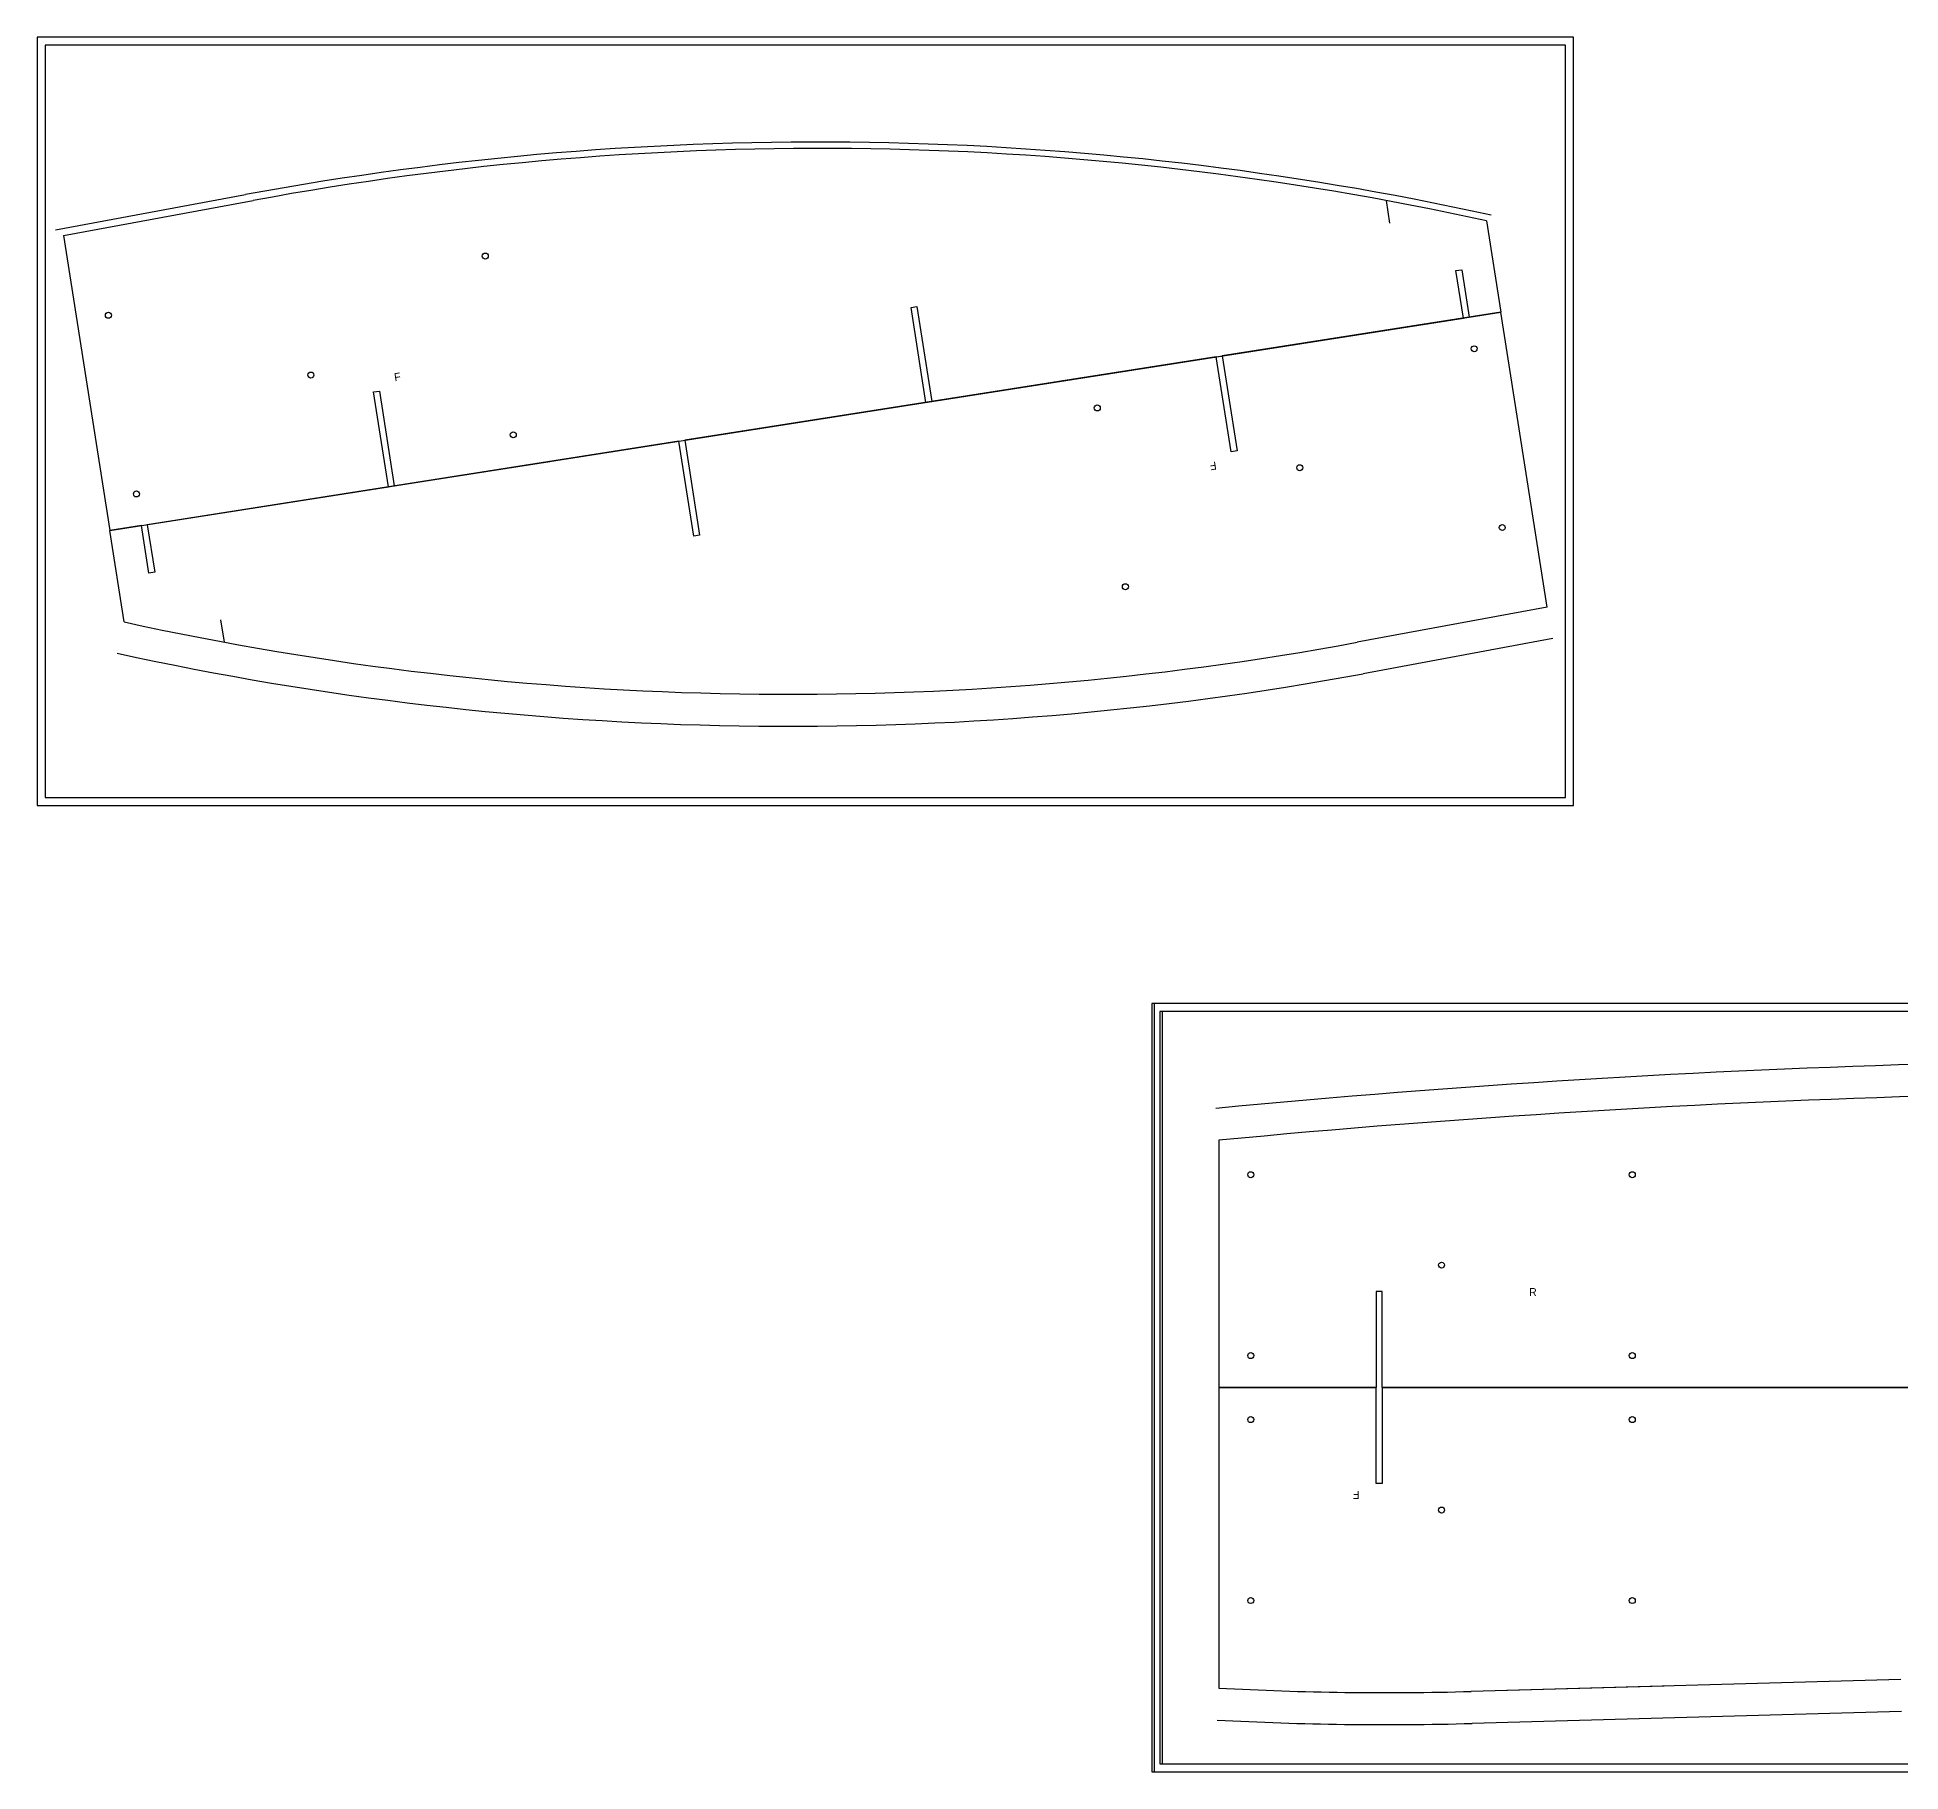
# Model space of a CAD drawing. Header units: inches. Extents: x -269 to 1350, y -37 to 699.
# Drawn here: x 1128 to 1244.5, y 152.3 to 260.6 of the extents above; entities that cross this region are included whole.
import ezdxf

# ---------------------------------------------------------------- set-up
doc = ezdxf.new("R2010")
doc.units = ezdxf.units.IN
doc.header["$MEASUREMENT"] = 0

msp = doc.modelspace()

# ---------------------------------------------------------------- linework, layer by layer
at = {"color": 2, "linetype": 'Continuous', "lineweight": 25}
msp.add_line((1129.175115, 248.605597), (1141.038146, 250.803093), dxfattribs=at)
at = {"color": 7, "linetype": 'Continuous', "lineweight": 25}
for p, q in [((1129.668324, 248.241), (1141.531355, 250.438496)), ((1129.668324, 248.241), (1141.531355, 250.438496)), ((1212.327505, 250.436467), (1212.548096, 249.030927)), ((1218.600191, 249.166963), (1219.496085, 243.458598)), ((1133.456144, 224.106166), (1132.56025, 229.814531)), ((1222.388011, 225.032129), (1210.52498, 222.834633)), ((1222.388011, 225.032129), (1210.52498, 222.834633)), ((1139.72883, 222.836663), (1139.508239, 224.242202)), ((1222.752292, 223.065584), (1210.88926, 220.868088)), ((1244.488666, 158.016208), (1217.648416, 157.278222)), ((1229.708703, 157.609825), (1217.648416, 157.278222)), ((1244.543636, 156.016964), (1217.703386, 155.278977))]:
    msp.add_line(p, q, dxfattribs=at)
msp.add_line((1132.56025, 229.814531), (1219.496085, 243.458598))
for points in [[(1128.028167, 212.636565), (1224.028167, 212.636565), (1224.028167, 260.636565), (1128.028167, 260.636565)], [(1128.528167, 213.136565), (1223.528167, 213.136565), (1223.528167, 260.136565), (1128.528167, 260.136565)], [(1197.682878, 152.261849), (1293.682878, 152.261849), (1293.682878, 200.261849), (1197.682878, 200.261849)], [(1197.836507, 152.261849), (1293.836507, 152.261849), (1293.836507, 200.261849), (1197.836507, 200.261849)], [(1198.182878, 152.761849), (1293.182878, 152.761849), (1293.182878, 199.761849), (1198.182878, 199.761849)], [(1198.336507, 152.761849), (1293.336507, 152.761849), (1293.336507, 199.761849), (1198.336507, 199.761849)]]:
    msp.add_lwpolyline(points, close=True)
for points in [[(1129.668324, 248.241), (1132.56025, 229.814531), (1149.977054, 232.547996)], [(1217.154745, 243.091138), (1216.689606, 246.05486), (1217.055132, 246.112227), (1217.520271, 243.148506)], [(1183.565899, 237.819567), (1182.635622, 243.74701), (1183.001148, 243.804378), (1183.931425, 237.876934)], [(1222.388011, 225.032129), (1219.496085, 243.458598), (1202.079281, 240.725133)], [(1219.496085, 243.458598), (1202.079281, 240.725133)], [(1217.520271, 243.148506), (1219.496085, 243.458598)], [(1183.931425, 237.876934), (1217.154745, 243.091138)], [(1201.713755, 240.667766), (1168.490435, 235.453562)], [(1201.713755, 240.667766), (1191.991933, 239.141983)], [(1202.079281, 240.725133), (1203.009558, 234.79769), (1202.644032, 234.740323), (1201.713755, 240.667766)], [(1149.977054, 232.547996), (1149.046777, 238.475439), (1149.412302, 238.532806), (1150.34258, 232.605363)], [(1168.12491, 235.396195), (1134.90159, 230.181991)], [(1168.490435, 235.453562), (1169.420713, 229.526119), (1169.055187, 229.468752), (1168.12491, 235.396195)], [(1150.34258, 232.605363), (1160.064402, 234.131146)], [(1132.56025, 229.814531), (1149.977054, 232.547996)], [(1134.536064, 230.124624), (1132.56025, 229.814531)], [(1134.90159, 230.181991), (1135.366729, 227.218269), (1135.001203, 227.160902), (1134.536064, 230.124624)], [(1201.867878, 191.71757), (1201.867878, 176.261849), (1211.708703, 176.261849)], [(1212.078703, 176.261849), (1212.078703, 182.261849), (1211.708703, 182.261849), (1211.708703, 176.261849)], [(1201.867878, 176.261849), (1211.708703, 176.261849)], [(1211.708703, 176.261849), (1201.867878, 176.261849)], [(1211.708703, 176.261849), (1201.867878, 176.261849), (1201.867878, 157.485458)], [(1212.078703, 176.261849), (1212.078703, 170.261849), (1211.708703, 170.261849), (1211.708703, 176.261849)], [(1212.078703, 176.261849), (1229.708703, 176.261849)], [(1229.708703, 176.261849), (1212.078703, 176.261849)], [(1212.078703, 176.261849), (1245.682878, 176.261849)], [(1245.682878, 176.261849), (1212.078703, 176.261849)]]:
    msp.add_lwpolyline(points)
for centre in [(1156.025779, 246.964637), (1156.025779, 246.964637), (1132.473256, 243.268208), (1132.473256, 243.268208), (1217.830363, 241.172691), (1217.830363, 241.172691), (1145.125876, 239.532538), (1145.125876, 239.532538), (1194.27784, 237.476261), (1194.27784, 237.476261), (1157.778495, 235.796868), (1157.778495, 235.796868), (1206.930459, 233.740591), (1206.930459, 233.740591), (1134.225972, 232.100438), (1134.225972, 232.100438), (1219.583079, 230.004921), (1219.583079, 230.004921), (1196.030555, 226.308492), (1196.030555, 226.308492), (1203.867878, 189.566322), (1203.867878, 189.566322), (1227.708703, 189.566322), (1227.708703, 189.566322), (1215.788291, 183.914086), (1215.788291, 183.914086), (1203.867878, 178.261849), (1203.867878, 178.261849), (1227.708703, 178.261849), (1227.708703, 178.261849), (1203.867878, 174.261849), (1203.867878, 174.261849), (1227.708703, 174.261849), (1227.708703, 174.261849), (1215.788291, 168.609613), (1215.788291, 168.609613), (1203.867878, 162.957377), (1203.867878, 162.957377), (1227.708703, 162.957377), (1227.708703, 162.957377)]:
    msp.add_circle(centre, 0.1875)
at = {"color": 2, "linetype": 'Continuous', "lineweight": 25}
msp.add_arc((1176.795024, 57.772016), 196.314928, 77.61510735, 100.49445658, dxfattribs=at)
at = {"color": 7, "linetype": 'Continuous', "lineweight": 25}
for centre, radius, start, end in [((1176.923953, 59.373964), 194.314928, 77.61510735, 100.49445658), ((1175.132382, 413.899165), 194.314928, 257.61510735, 280.49445658), ((1175.132382, 413.899165), 196.314928, 257.61510735, 280.49445658), ((1265.673668, -475.659233), 672.42, 91.574980049, 95.461269184), ((1265.673668, -475.659233), 670.42, 91.574980049, 95.461269184), ((1212.307645, 351.51974), 194.314928, 266.92024309, 271.57498005), ((1212.307645, 351.51974), 196.314928, 266.92024309, 271.57498005)]:
    msp.add_arc(centre, radius, start, end, dxfattribs=at)

# ---------------------------------------------------------------- texts
for rotation, p in [(8.91947653, (1150.373652, 239.138636)), (8.91947653, (1150.373652, 239.138636)), (188.91947653, (1201.682683, 234.134493)), (188.91947653, (1201.682683, 234.134493)), (180, (1210.665047, 169.812399)), (180, (1210.665047, 169.812399))]:
    msp.add_text('F', height=0.5, rotation=rotation).set_placement(p)
msp.add_text('R', height=0.5).set_placement((1221.257097, 181.982097))
msp.add_text('R', height=0.5).set_placement((1221.257097, 181.982097))

doc.saveas('drawing.dxf')
